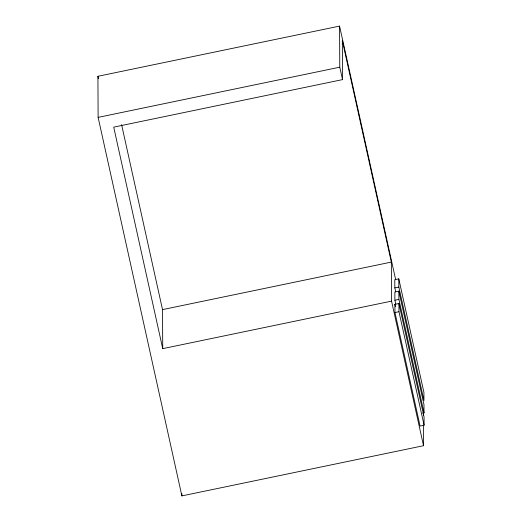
<?xml version="1.0" encoding="UTF-8"?>
<svg xmlns="http://www.w3.org/2000/svg" width="522" height="522" viewBox="0 0 522 522"><rect width="100%" height="100%" fill="white"/><g stroke="black" fill="none" stroke-linecap="round" stroke-linejoin="round"><path stroke-width="0.78" d="M423.427 425.567L423.531 445.703L181.884 495.9L98.129 117.378L97.914 76.297L339.568 26.1L395.696 279.772M98.129 117.378L339.776 67.188L339.568 26.1M342.53 79.612L113.711 127.14L162.727 348.65L391.546 301.122L391.337 262.09L342.328 40.579L342.53 79.612L339.776 67.188M162.727 348.65L162.525 309.618L391.337 262.09M398.795 278.846L398.841 287.067L423.955 400.576L423.916 392.361L398.795 278.846L394.789 279.681L394.828 287.896L395.709 291.87M394.828 287.896L398.841 287.067M422.683 413.183L424.021 412.902L423.981 404.687L398.86 291.172L394.854 292.007L394.893 300.222L395.774 304.195M394.893 300.222L398.906 299.393L398.86 291.172M394.913 304.333L398.925 303.497L424.047 417.013L424.086 425.228L420.073 426.063L394.958 312.547L394.913 304.333L395.441 306.714M394.958 312.547L398.971 311.719L398.925 303.497M398.906 299.393L424.021 412.902M398.971 311.719L424.086 425.228M391.546 301.122L423.531 445.703M121.593 124.627L162.525 309.618M97.914 76.297L98.443 78.678M423.362 412.674L423.375 415.094M181.871 493.486L181.884 495.9"/></g></svg>
